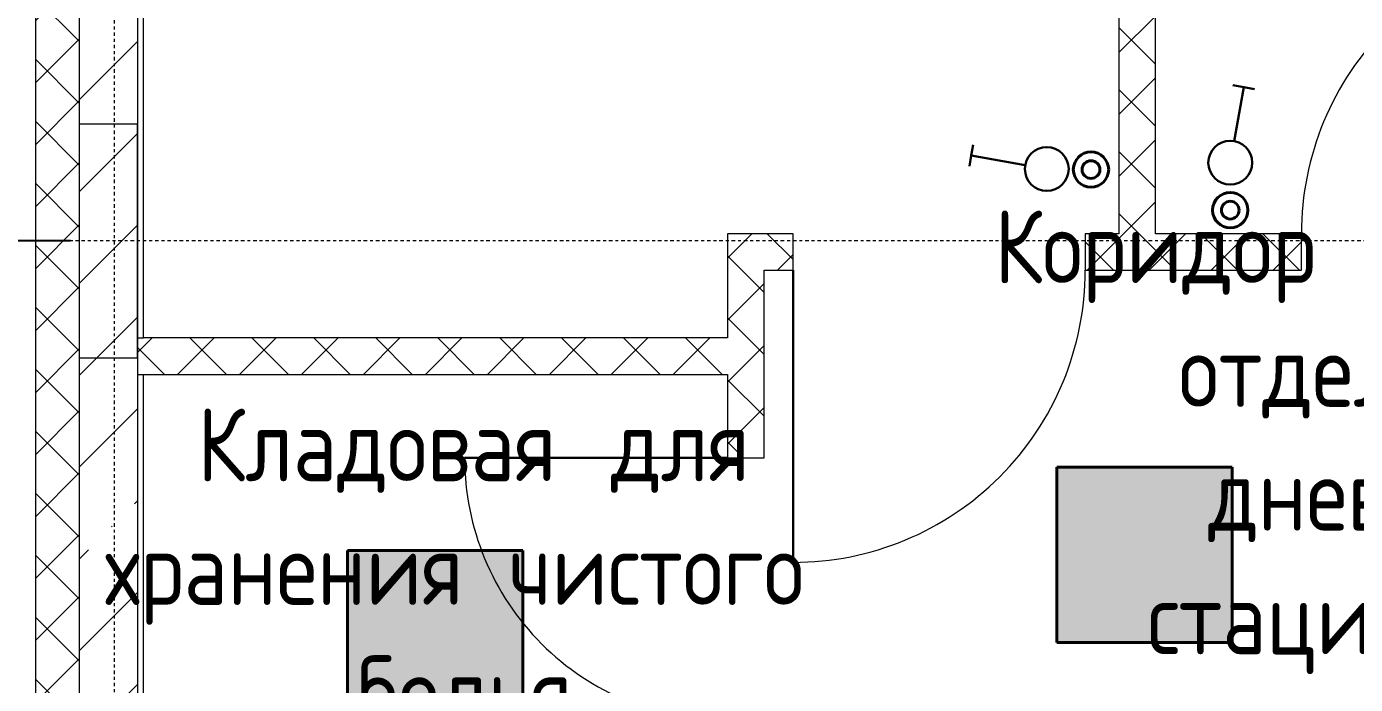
# Model space of a CAD drawing. Header units: millimetres. Extents: x -174154 to -170572, y -111302 to -109817.
# Drawn here: x -174126.65 to -174081.15, y -110551.32 to -110528.8 of the extents above; entities that cross this region are included whole.
import ezdxf

# ---------------------------------------------------------------- set-up
doc = ezdxf.new("R2010")
doc.units = ezdxf.units.MM
doc.linetypes.add('ACAD_ISO02W100', pattern=[15, 12, -3])
doc.linetypes.add('ADSK_Линия сетки', pattern=[21, 12, -3, 3, -3])
doc.layers.get('Defpoints').update_dxf_attribs({"color": 70})
doc.layers.add('!Выключатели', color=200, linetype='Continuous')
for name, color, linetype, lineweight in [('!Освещение', 190, 'Continuous', 40), ('!Подложка', 252, 'ACAD_ISO02W100', 25), ('Двери', 7, 'Continuous', 18), ('Колонны', 7, 'Continuous', 18), ('Марки помещений', 7, 'Continuous', 18), ('Оси', 7, 'Continuous', 9), ('Панель', 7, 'Continuous', 18), ('Размеры', 7, 'Continuous', 9), ('Стены разрез', 7, 'Continuous', 40), ('Стены штриховка', 7, 'Continuous', 18), ('Электрика', 7, 'Continuous', 40)]:
    doc.layers.add(name, color=color, linetype=linetype, lineweight=lineweight)
doc.styles.add('GOST Common', font='GOST Common.ttf', dxfattribs={"width": 0.9, "height": 250})
doc.dimstyles.new('ADSK_Проверочный', dxfattribs={"dimscale": 304.8, "dimtxt": 251.4287490705518, "dimasz": 0.4639107611548557, "dimexe": 0.4921259842519685, "dimexo": 0.4921259842519685, "dimgap": 0.1640419947506562, "dimtad": 1, "dimdec": 0, "dimdsep": 46, "dimtxsty": 'GOST Common', "dimblk1": 'OBLIQUE', "dimblk2": 'OBLIQUE', "dimsah": 1, "dimcen": 0.09, "dimazin": 0, "dimtfac": 1, "dimtdec": 4, "dimtix": 1, "dimtmove": 0, "dimatfit": 3, "dimfxl": 1, "dimtvp": 1, "dimtolj": 1, "dimtzin": 0, "dimarcsym": 2})
pattern_1 = [(45, (30280.00000000015, 12304.99999999978), (-106.0660171779821, 106.0660171779821), []), (135, (30280.00000000015, 12304.99999999978), (-106.0660171779821, -106.0660171779821), [])]

# ---------------------------------------------------------------- blocks, each defined once
blk = doc.blocks.new('*U228')
at = {"layer": 'Электрика', "true_color": 0xffffff}
h = blk.add_hatch(color=7, dxfattribs=at)
h.dxf.hatch_style = 1
h.paths.add_polyline_path([(3.024999999998727, 3.025000000000002), (3.025000000000546, -3.024999999999999), (-3.024999999999636, -3.024999999999999), (-3.024999999999636, 3.025000000000002)])
at = {"layer": 'Электрика', "color": 5}
for p, q in [((-3.024999999999636, -3.024999999999999), (-3.024999999999636, 3.025000000000002)), ((-3.024999999999636, 3.025000000000002), (3.024999999998727, 3.025000000000002)), ((3.024999999998727, 3.025000000000002), (3.025000000000546, -3.024999999999999)), ((-3.024999999999636, -3.024999999999999), (3.025000000000546, -3.024999999999999))]:
    blk.add_line(p, q, dxfattribs=at)
blk = doc.blocks.new('*U245')
at = {"color": 0, "linetype": 'ByBlock', "lineweight": -2}
for points in [[(0.3420201433256692, -0.9396926207859071), (1.197070501639845, -3.288924172750681)], [(0.727224191246891, -3.459934244413513), (1.197070501639845, -3.288924172750681)], [(1.197070501639845, -3.288924172750681), (1.666916812032799, -3.117914101087843)]]:
    blk.add_lwpolyline(points, dxfattribs=at)
blk.add_circle((0, 0), 1, dxfattribs=at)
blk = doc.blocks.new('AC_Дверь_Однопольная_ПВХ - 960х2080h М ОЛ Глухой низ с доводчиком-799938-В_АР_ПЭ_02 Этаж')
at = {"layer": 'Панель', "lineweight": 30}
blk.add_line((499.9999999999943, 62.50000000096315), (499.9999999999943, 1062.500000000963), dxfattribs=at)
at = {"layer": 'Панель'}
blk.add_arc((499.9999999999942, 62.50000000096315), 999.9999999999992, 89.99999999999987, 180, dxfattribs=at)
blk = doc.blocks.new('AC_Дверь_Однопольная_ПВХ - 860х2080h В Л-799853-В_АР_ПЭ_02 Этаж')
at = {"layer": 'Панель', "lineweight": 30}
blk.add_line((449.9999999999941, 62.50000000096298), (449.9999999999941, 962.500000000963), dxfattribs=at)
at = {"layer": 'Панель'}
blk.add_arc((449.999999999994, 62.50000000096298), 899.9999999999993, 89.99999999999987, 179.9999999999999, dxfattribs=at)
blk = doc.blocks.new('AC_Дверь_Однопольная_ДеревяннаяНаружная_ГОСТ24698-81 - 960х2080h ГЛ-799317-В_АР_ПЭ_02 Этаж')
at = {"layer": 'Панель', "lineweight": 30}
blk.add_line((499.9999999999943, 62.50000000096315), (499.9999999999943, 1062.500000000963), dxfattribs=at)
at = {"layer": 'Панель'}
blk.add_arc((499.9999999999942, 62.50000000096315), 999.9999999999992, 89.99999999999987, 180, dxfattribs=at)
blk = doc.blocks.new('_Oblique')
at = {"color": 0, "linetype": 'ByBlock', "lineweight": -2}
blk.add_line((-0.5, -0.5), (0.5, 0.5), dxfattribs=at)
blk = doc.blocks.new('*D507')
at = {"layer": 'Defpoints', "color": 0, "transparency": 16777216}
for p in [(-727.1030191601933, 8864.999999999876), (330.000000000011, 8864.999999999876), (330.0000000000074, 5465.00000000105)]:
    blk.add_point(p, dxfattribs=at)
at = {"layer": 'Размеры', "color": 0, "lineweight": -2, "transparency": 16777216}
for p, q in [((180.000000000011, 8864.999999999876), (-877.1030191601934, 8864.999999999876)), ((-727.1030191601926, 5465.00000000105), (-727.1030191601933, 8864.999999999876)), ((180.0000000000073, 5465.00000000105), (-877.1030191601928, 5465.00000000105))]:
    blk.add_line(p, q, dxfattribs=at)
at = {"layer": 'Размеры', "color": 0, "lineweight": -2, "transparency": 16777216, "xscale": 141.4, "yscale": 141.4, "zscale": 141.4}
for p, rotation in [((-727.1030191601933, 8864.999999999876), 90), ((-727.1030191601926, 5465.00000000105), 270)]:
    blk.add_blockref('_Oblique', p, dxfattribs=dict(at, rotation=rotation))
at = {"layer": 'Размеры', "color": 0, "transparency": 16777216, "insert": (-902.1030191601908, 7165.000000000462), "char_height": 250, "width": 782.4121750737847, "attachment_point": 5, "rotation": 90, "style": 'GOST Common'}
blk.add_mtext('\\A1;3400', dxfattribs=at)
blk = doc.blocks.new('Расп.кор.')
at = {"layer": 'Электрика', "lineweight": 40}
for radius in [0.6052509563797912, 0.3033444430485588]:
    blk.add_circle((0, 0), radius, dxfattribs=at)
blk = doc.blocks.new('A$C02fe7d8c')
at = {"layer": 'Колонны', "lineweight": 20, "true_color": 0x636466}
h = blk.add_hatch(dxfattribs=at)
h.set_pattern_fill('FP_3', color=251, style=0, pattern_type=2)
h.set_pattern_definition([(45, (30280.00000000015, 12304.99999999978), (-314.3089642374204, 314.3089642374204), []), (45, (30594.30900000015, 12304.99999999978), (-314.3089642374204, 314.3089642374204), [222.25, -111.125])])
h.paths.add_polyline_path([(210.0000000000218, 8465.000000003023), (410.0000000000182, 8465.00000000303), (409.9999999999745, 9265.00000000303), (209.9999999999782, 9265.000000003014)])
at = {"layer": 'Стены разрез', "lineweight": 20, "true_color": 0x636466}
h = blk.add_hatch(dxfattribs=at)
h.set_pattern_fill('FP_1', color=251, style=0, pattern_type=2)
h.set_pattern_definition(pattern_1)
h.paths.add_polyline_path([(120.6690279984578, 209.9999999999964), (209.9999999999673, 209.9999999999964), (209.9999999999854, 14469.99999999988), (60, 14469.99999999988), (59.9999999999709, 209.9999999999964)])
h = blk.add_hatch(dxfattribs=at)
h.set_pattern_fill('FP_2', color=251, style=0, pattern_type=2)
h.set_pattern_definition([(45, (30280.00000000015, 12304.99999999978), (-314.3089642374204, 314.3089642374204), []), (45, (30594.30900000015, 12304.99999999978), (-314.3089642374204, 314.3089642374204), [555.625, -111.125, 3.353, -107.772])])
h.paths.add_polyline_path([(209.9999999999673, 409.9999999999927), (409.9999999999709, 409.9999999999927), (409.9999999999927, 14269.99999999988), (209.9999999999891, 14269.99999999988), (209.9999999999854, 429.9999999999982)])
h = blk.add_hatch(dxfattribs=at)
h.set_pattern_fill('FP_1', color=251, style=0, pattern_type=2)
h.set_pattern_definition(pattern_1)
h.paths.add_polyline_path([(3894.999999999985, 8889.999999999858), (3894.999999999993, 14269.99999999987), (3769.999999999993, 14269.99999999987), (3769.999999999982, 8889.999999999858)])
h = blk.add_hatch(dxfattribs=at)
h.set_pattern_fill('FP_1', color=251, style=0, pattern_type=2)
h.set_pattern_definition(pattern_1)
h.paths.add_polyline_path([(2429.999999999978, 5139.828844088218), (2554.999999999982, 5139.828844088218), (2554.999999999985, 7222.499999999857), (2429.999999999985, 7222.499999999857)])
h.paths.add_polyline_path([(2429.999999999989, 8122.49999999986), (2554.999999999985, 8122.49999999986), (2554.999999999985, 8889.999999999867), (2429.999999999989, 8889.999999999867), (2429.999999999989, 8408.499999999865)])
h = blk.add_hatch(dxfattribs=at)
h.set_pattern_fill('FP_1', color=251, style=0, pattern_type=2)
h.set_pattern_definition(pattern_1)
h.paths.add_polyline_path([(14929.93549093288, 8764.999999999818), (14929.93549093288, 8889.999999999824), (12904.99999999999, 8889.999999999833), (12904.99999999999, 8764.999999999827), (13430.00000851604, 8764.999999999827)])
h.paths.add_polyline_path([(11904.99999999998, 8764.999999999827), (11904.99999999998, 8889.999999999833), (9419.999999999989, 8889.999999999842), (9419.999999999989, 8764.999999999836)])
h.paths.add_polyline_path([(8419.999999999985, 8764.999999999844), (8419.999999999985, 8889.99999999985), (5394.999999999982, 8889.999999999858), (5394.999999999982, 8764.999999999853)])
h.paths.add_polyline_path([(3654.999999999985, 8764.999999999853), (4394.999999999982, 8764.999999999853), (4394.999999999982, 8889.999999999858), (3654.999999999985, 8889.999999999858)])
h.paths.add_polyline_path([(2554.999999999985, 8764.999999999862), (2654.999999999985, 8764.999999999862), (2654.999999999985, 8889.999999999867), (2554.999999999985, 8889.999999999867)])
h = blk.add_hatch(dxfattribs=at)
h.set_pattern_fill('FP_1', color=251, style=0, pattern_type=2)
h.set_pattern_definition(pattern_1)
h.paths.add_polyline_path([(2429.999999999989, 8408.499999999865), (2429.999999999989, 8533.499999999862), (409.9999999999854, 8533.49999999987), (409.9999999999854, 8408.499999999865), (429.9999999999709, 8408.499999999865)])
at = {"layer": 'Колонны', "color": 251, "lineweight": 20, "true_color": 0x636466}
for p, q in [((410.0000000000073, 9265.00000000303), (210.0000000000073, 9265.00000000302)), ((210.0000000000073, 9265.00000000302), (210.0000000000509, 8465.00000000302)), ((410.0000000000473, 8465.00000000303), (410.0000000000073, 9265.00000000303)), ((210.0000000000509, 8465.00000000302), (410.0000000000473, 8465.00000000303))]:
    blk.add_line(p, q, dxfattribs=at)
at = {"layer": 'Оси', "linetype": 'ADSK_Линия сетки'}
for p, q in [((330.0000000000182, 16592.85830273533), (329.9999999999891, -2195.000000000127)), ((32780.00000000002, 8864.999999999767), (-1856.358330931362, 8864.99999999988))]:
    blk.add_line(p, q, dxfattribs=at)
at = {"layer": 'Стены разрез', "color": 251, "lineweight": 20, "true_color": 0x636466}
for p, q in [((430.0000000000109, 8533.499999999873), (430.0000000000218, 14249.99999999987)), ((3770.000000000018, 14249.99999999986), (3770.000000000007, 8889.999999999858)), ((3895.000000000011, 8889.999999999858), (3895.000000000018, 14249.99999999986)), ((2655.000000000011, 8889.999999999862), (2430.000000000015, 8889.999999999864)), ((2430.000000000015, 8889.999999999864), (2430.000000000015, 8533.499999999864)), ((2655.000000000011, 8764.999999999864), (2655.000000000011, 8889.999999999862)), ((3770.000000000007, 8889.999999999858), (3655.000000000015, 8889.99999999986)), ((3655.000000000015, 8889.99999999986), (3655.000000000015, 8764.99999999986)), ((4395.000000000011, 8889.999999999858), (3895.000000000011, 8889.999999999858)), ((4395.000000000011, 8764.999999999858), (4395.000000000011, 8889.999999999858)), ((2555.000000000015, 8122.499999999858), (2555.000000000015, 8764.999999999864)), ((2555.000000000015, 8764.999999999864), (2655.000000000011, 8764.999999999864)), ((3655.000000000015, 8764.99999999986), (4395.000000000011, 8764.999999999858)), ((2430.000000000015, 8533.499999999864), (430.0000000000146, 8533.499999999869)), ((430.0000000000109, 5139.828844088231), (430.0000000000146, 8408.49999999987)), ((430, 8408.499999999869), (2430.000000000015, 8408.499999999864)), ((2430.000000000015, 8408.499999999864), (2430.000000000015, 8122.499999999859)), ((2430.000000000015, 8122.499999999859), (2555.000000000015, 8122.499999999858))]:
    blk.add_line(p, q, dxfattribs=at)
at = {"layer": 'Стены штриховка', "color": 251, "lineweight": 20, "true_color": 0x636466}
for p, q in [((60.00000000002547, 14619.99999999987), (60.00000000000364, 60)), ((210.0000000000182, 14469.99999999987), (210, 210)), ((410.0000000000218, 14269.99999999987), (410, 409.9999999999982)), ((410.0000000000146, 8533.499999999869), (430.0000000000109, 8533.499999999869)), ((410.0000000000146, 8408.49999999987), (430.0000000000146, 8408.499999999869))]:
    blk.add_line(p, q, dxfattribs=at)
at = {"layer": 'Двери', "color": 251, "lineweight": 20, "true_color": 0x636466}
blk.add_blockref('AC_Дверь_Однопольная_ПВХ - 960х2080h М ОЛ Глухой низ с доводчиком-799938-В_АР_ПЭ_02 Этаж', (4895.000000000018, 8827.499999999856), dxfattribs=at)
for name, p, rotation in [('AC_Дверь_Однопольная_ДеревяннаяНаружная_ГОСТ24698-81 - 960х2080h ГЛ-799317-В_АР_ПЭ_02 Этаж', (3155.000000000004, 8827.499999999862), 180), ('AC_Дверь_Однопольная_ПВХ - 860х2080h В Л-799853-В_АР_ПЭ_02 Этаж', (2492.500000000007, 7672.499999999867), 89.9999999999999)]:
    blk.add_blockref(name, p, dxfattribs=dict(at, rotation=rotation))
at = {"layer": 'Марки помещений', "color": 251, "lineweight": 20, "true_color": 0x636466, "char_height": 249.9999999999997, "attachment_point": 1, "style": 'GOST Common'}
for s, insert, width in [('Коридор', (3343.56038239635, 8970.52277850689), 1385.315999999998), ('отделения', (3974.59163239635, 8547.189445173557), 1803.796874999998), ('Кладовая', (614.1764900889066, 8292.598587450226), 1623.417187499998), ('для', (2031.020240088907, 8292.598587450226), 584.4301874999994), ('дневного', (4075.79475739635, 8123.856111840223), 1558.480499999999), ('хранения', (298.6608650889066, 7869.265254116892), 1580.126062499999), ('чистого', (1679.785865088907, 7869.265254116892), 1385.315999999998), ('стационара', (3867.43538239635, 7700.522778506891), 2056.328437499998), ('белья', (1161.863990088907, 7445.931920783559), 974.050312499999)]:
    blk.add_mtext(s, dxfattribs=dict(at, insert=insert, width=width))
at = {"layer": 'Размеры'}
dim = blk.add_linear_dim(base=(-727.1030191601933, 8864.999999999876), p1=(330.0000000000073, 5465.000000001049), p2=(330.0000000000109, 8864.999999999873), angle=90, dimstyle='ADSK_Проверочный', override={"dimpost": '<>', "dimfxl": 3399.999999998824}, dxfattribs=at)
dim.commit()
dim.dimension.update_dxf_attribs({"geometry": '*D507', "text_midpoint": (-902.1030191601908, 7165.000000000462)})

msp = doc.modelspace()

# ---------------------------------------------------------------- block references
at = {"layer": '!Выключатели', "lineweight": 30, "xscale": 0.7500000000000001, "yscale": 0.7500000000000001, "zscale": 0.7500000000000001}
for p, rotation in [((-174085.437070092, -110533.4602034094), 149.8735010370157), ((-174091.7174384732, -110533.6732571903), 239.8735010370157)]:
    msp.add_blockref('*U245', p, dxfattribs=dict(at, rotation=rotation))
at = {"layer": '!Освещение', "color": 18, "lineweight": 9, "true_color": 0x000000, "xscale": 0.9917355371882407, "yscale": 0.9917355371882407, "zscale": 0.9917355371882407}
for p in [(-174088.368279119, -110546.8765874868), (-174112.6582510676, -110549.7300638963)]:
    msp.add_blockref('*U228', p, dxfattribs=at)
at = {"layer": '!Подложка', "ltscale": 20, "xscale": 0.01, "yscale": 0.01, "zscale": 0.01}
msp.add_blockref('A$C02fe7d8c', (-174126.9501441634, -110624.7877293258), dxfattribs=at)
at = {"layer": 'Электрика', "rotation": 90}
for p in [(-174090.2038520073, -110533.6935574846), (-174085.4338409691, -110535.0825015407)]:
    msp.add_blockref('Расп.кор.', p, dxfattribs=at)

doc.saveas('drawing.dxf')
